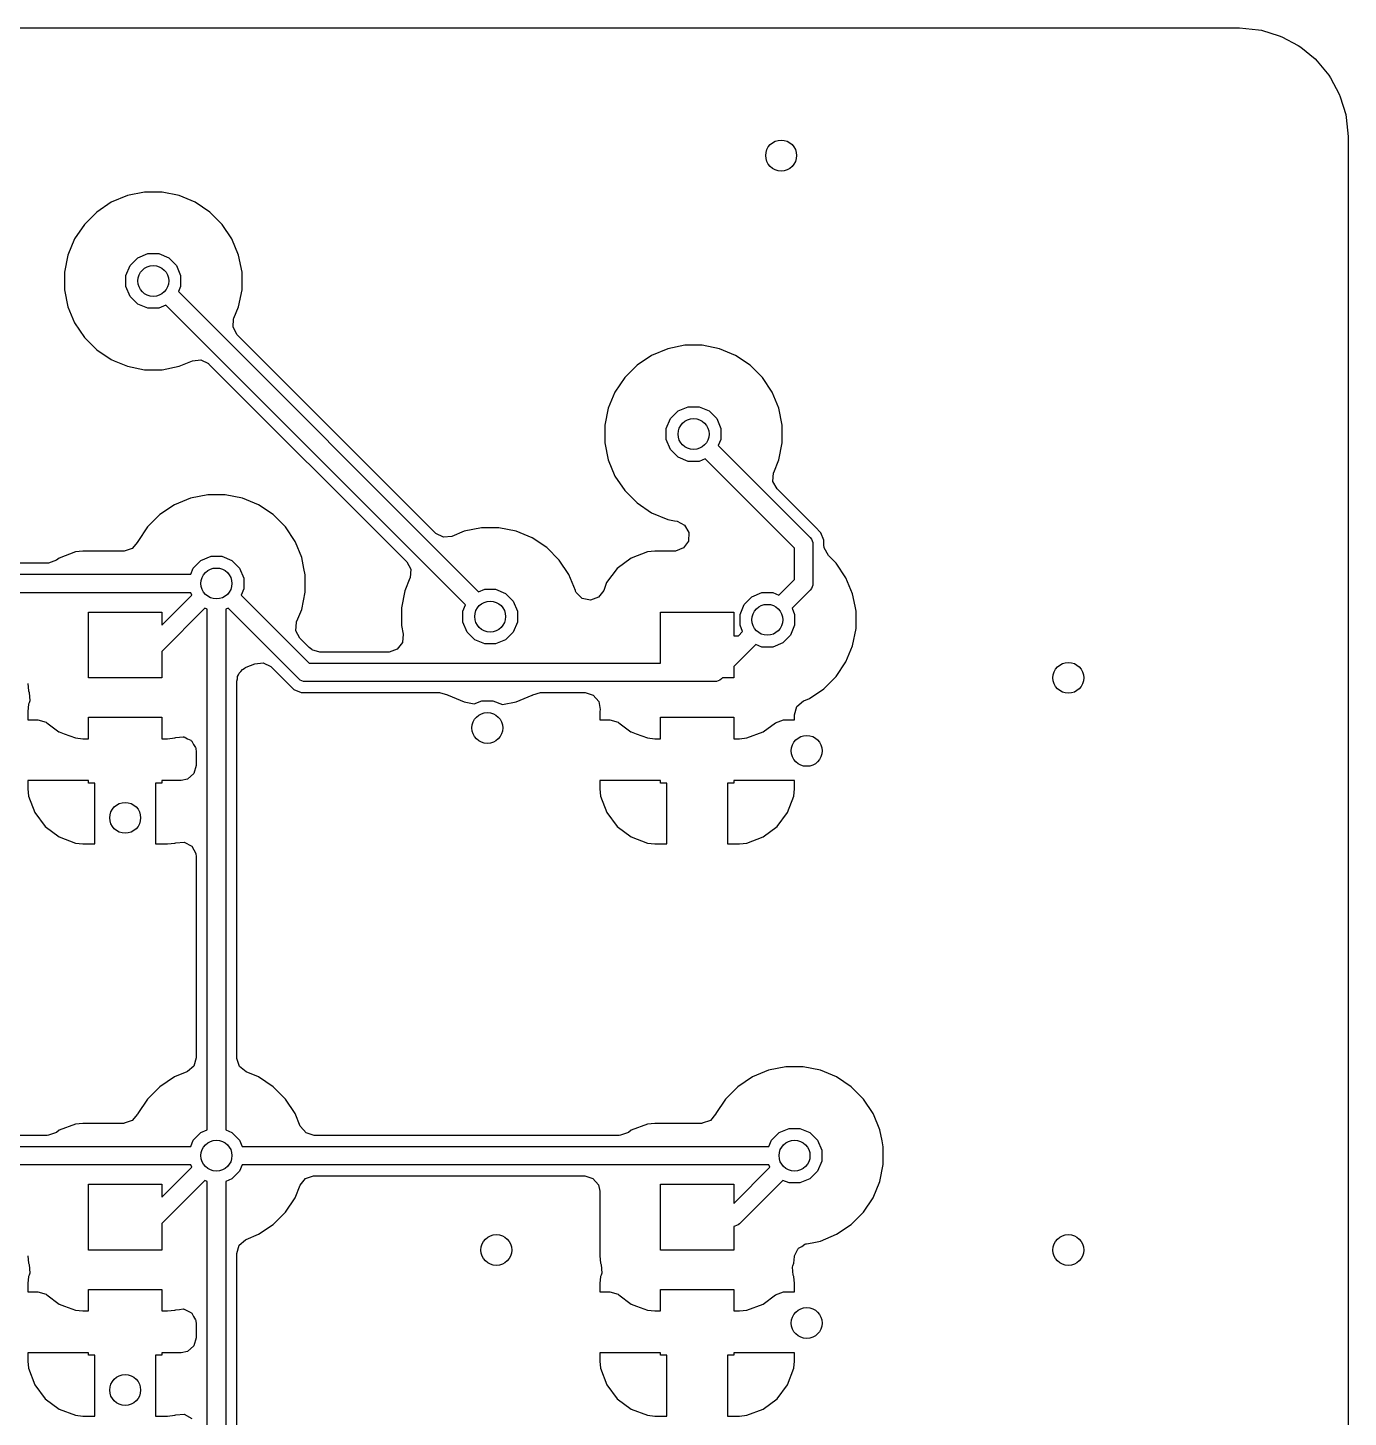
# Model space of a CAD drawing. Header units: inches. Extents: x 4.885 to 5.705, y -4.488 to -3.591.
# Drawn here: x 5.2775 to 5.7047, y -4.0403 to -3.591 of the extents above; entities that cross this region are included whole.
import ezdxf

# ---------------------------------------------------------------- set-up
doc = ezdxf.new("R2010")
doc.units = ezdxf.units.IN
doc.header["$MEASUREMENT"] = 0
doc.layers.add('BLACK', color=250, linetype='CONTINUOUS')

msp = doc.modelspace()

# ---------------------------------------------------------------- linework, layer by layer
at = {"layer": 'BLACK', "linetype": 'CONTINUOUS'}
for p, q in [((4.92008, -3.59096), (5.66823, -3.59096)), ((5.66823, -3.59096), (5.66905, -3.59096)), ((5.66905, -3.59096), (5.66953, -3.59099)), ((5.66953, -3.59099), (5.67572, -3.5916)), ((5.67572, -3.5916), (5.67666, -3.59178)), ((5.67666, -3.59178), (5.68238, -3.59352)), ((5.68238, -3.59352), (5.68327, -3.59389)), ((5.68327, -3.59389), (5.68854, -3.59671)), ((5.68854, -3.59671), (5.68934, -3.59724)), ((5.68934, -3.59724), (5.69396, -3.60103)), ((5.69396, -3.60103), (5.69464, -3.60171)), ((5.69464, -3.60171), (5.69843, -3.60633)), ((5.69843, -3.60633), (5.69896, -3.60713)), ((5.69896, -3.60713), (5.70178, -3.6124)), ((5.70178, -3.6124), (5.70215, -3.61329)), ((5.70215, -3.61329), (5.70388, -3.61901)), ((5.70388, -3.61901), (5.70407, -3.61995)), ((5.70407, -3.61995), (5.70468, -3.62614)), ((5.70468, -3.62614), (5.7047, -3.62662)), ((5.7047, -3.62662), (5.7047, -4.45252)), ((5.30455, -3.6474), (5.29985, -3.65054)), ((5.30978, -3.64523), (5.30455, -3.6474)), ((5.30455, -3.6474), (5.30455, -3.6474)), ((5.31532, -3.64413), (5.30978, -3.64523)), ((5.30978, -3.64523), (5.30978, -3.64523)), ((5.32098, -3.64413), (5.31532, -3.64413)), ((5.31532, -3.64413), (5.31532, -3.64413)), ((5.32652, -3.64523), (5.32098, -3.64413)), ((5.32098, -3.64413), (5.32098, -3.64413)), ((5.33175, -3.6474), (5.32652, -3.64523)), ((5.32652, -3.64523), (5.32652, -3.64523)), ((5.33645, -3.65054), (5.33175, -3.6474)), ((5.33175, -3.6474), (5.33175, -3.6474)), ((5.29985, -3.65054), (5.29585, -3.65454)), ((5.29985, -3.65054), (5.29985, -3.65054)), ((5.34045, -3.65454), (5.33645, -3.65054)), ((5.33645, -3.65054), (5.33645, -3.65054)), ((5.29585, -3.65454), (5.29271, -3.65924)), ((5.29585, -3.65454), (5.29585, -3.65454)), ((5.34359, -3.65924), (5.34045, -3.65454)), ((5.34045, -3.65454), (5.34045, -3.65454)), ((5.29271, -3.65924), (5.29055, -3.66446)), ((5.29271, -3.65924), (5.29271, -3.65924)), ((5.34575, -3.66446), (5.34359, -3.65924)), ((5.34359, -3.65924), (5.34359, -3.65924)), ((5.34359, -3.65924), (5.34359, -3.65924)), ((5.29055, -3.66446), (5.28944, -3.67001)), ((5.29055, -3.66446), (5.29055, -3.66446)), ((5.31067, -3.66783), (5.31315, -3.66535)), ((5.31315, -3.66535), (5.31639, -3.66401)), ((5.31639, -3.66401), (5.31991, -3.66401)), ((5.31991, -3.66401), (5.32315, -3.66535)), ((5.32315, -3.66535), (5.32563, -3.66783)), ((5.34685, -3.67001), (5.34575, -3.66446)), ((5.34575, -3.66446), (5.34575, -3.66446)), ((5.28944, -3.67001), (5.28944, -3.67566)), ((5.30932, -3.67108), (5.31067, -3.66783)), ((5.32563, -3.66783), (5.32698, -3.67108)), ((5.34685, -3.67566), (5.34685, -3.67001)), ((5.34685, -3.67001), (5.34685, -3.67001)), ((5.34685, -3.67001), (5.34685, -3.67001)), ((5.30932, -3.67459), (5.30932, -3.67108)), ((5.31067, -3.67783), (5.30932, -3.67459)), ((5.32698, -3.67459), (5.32628, -3.67628)), ((5.32698, -3.67108), (5.32698, -3.67459)), ((5.28944, -3.67566), (5.29055, -3.68121)), ((5.31315, -3.68032), (5.31067, -3.67783)), ((5.32628, -3.67628), (5.42337, -3.77338)), ((5.34575, -3.68121), (5.34685, -3.67566)), ((5.29055, -3.68121), (5.29055, -3.68121)), ((5.29055, -3.68121), (5.29271, -3.68643)), ((5.31639, -3.68166), (5.31315, -3.68032)), ((5.31991, -3.68166), (5.31639, -3.68166)), ((5.32221, -3.68071), (5.31991, -3.68166)), ((5.41913, -3.77762), (5.32221, -3.68071)), ((5.34421, -3.68492), (5.34575, -3.68121)), ((5.29271, -3.68643), (5.29271, -3.68643)), ((5.29271, -3.68643), (5.29585, -3.69113)), ((5.34395, -3.68783), (5.34415, -3.68508)), ((5.34527, -3.69024), (5.34395, -3.68783)), ((5.34415, -3.68508), (5.34421, -3.68492)), ((5.29585, -3.69113), (5.29585, -3.69113)), ((5.29585, -3.69113), (5.29985, -3.69513)), ((5.40941, -3.75438), (5.34527, -3.69024)), ((5.29985, -3.69513), (5.29985, -3.69513)), ((5.29985, -3.69513), (5.30455, -3.69827)), ((5.47934, -3.6969), (5.47463, -3.70005)), ((5.48456, -3.69474), (5.47934, -3.6969)), ((5.47934, -3.6969), (5.47934, -3.6969)), ((5.49011, -3.69364), (5.48456, -3.69474)), ((5.48456, -3.69474), (5.48456, -3.69474)), ((5.49576, -3.69364), (5.49011, -3.69364)), ((5.49011, -3.69364), (5.49011, -3.69364)), ((5.50131, -3.69474), (5.49576, -3.69364)), ((5.49576, -3.69364), (5.49576, -3.69364)), ((5.50653, -3.6969), (5.50131, -3.69474)), ((5.50131, -3.69474), (5.50131, -3.69474)), ((5.51123, -3.70005), (5.50653, -3.6969)), ((5.50653, -3.6969), (5.50653, -3.6969)), ((5.30455, -3.69827), (5.30455, -3.69827)), ((5.30455, -3.69827), (5.30545, -3.69864)), ((5.30545, -3.69864), (5.30978, -3.70044)), ((5.30978, -3.70044), (5.31532, -3.70154)), ((5.31532, -3.70154), (5.31532, -3.70154)), ((5.31532, -3.70154), (5.31532, -3.70154)), ((5.31532, -3.70154), (5.32098, -3.70154)), ((5.32098, -3.70154), (5.32652, -3.70044)), ((5.32098, -3.70154), (5.32098, -3.70154)), ((5.32652, -3.70044), (5.33085, -3.69864)), ((5.33085, -3.69864), (5.33358, -3.69835)), ((5.33358, -3.69835), (5.33604, -3.69958)), ((5.33604, -3.69958), (5.33617, -3.6997)), ((5.33617, -3.6997), (5.40013, -3.76366)), ((5.47463, -3.70005), (5.47064, -3.70404)), ((5.47463, -3.70005), (5.47463, -3.70005)), ((5.51523, -3.70404), (5.51123, -3.70005)), ((5.51123, -3.70005), (5.51123, -3.70005)), ((5.47064, -3.70404), (5.4675, -3.70875)), ((5.47064, -3.70404), (5.47064, -3.70404)), ((5.51837, -3.70875), (5.51523, -3.70404)), ((5.51523, -3.70404), (5.51523, -3.70404)), ((5.4675, -3.70875), (5.46533, -3.71397)), ((5.4675, -3.70875), (5.4675, -3.70875)), ((5.52053, -3.71397), (5.51837, -3.70875)), ((5.51837, -3.70875), (5.51837, -3.70875)), ((5.51837, -3.70875), (5.51837, -3.70875)), ((5.46533, -3.71397), (5.46423, -3.71952)), ((5.46533, -3.71397), (5.46533, -3.71397)), ((5.48545, -3.71734), (5.48793, -3.71486)), ((5.48793, -3.71486), (5.49118, -3.71352)), ((5.49118, -3.71352), (5.49469, -3.71352)), ((5.49469, -3.71352), (5.49793, -3.71486)), ((5.49793, -3.71486), (5.50042, -3.71734)), ((5.52164, -3.71952), (5.52053, -3.71397)), ((5.52053, -3.71397), (5.52053, -3.71397)), ((5.46423, -3.71952), (5.46423, -3.72517)), ((5.48411, -3.72059), (5.48545, -3.71734)), ((5.50042, -3.71734), (5.50176, -3.72059)), ((5.52164, -3.72517), (5.52164, -3.71952)), ((5.52164, -3.71952), (5.52164, -3.71952)), ((5.52164, -3.71952), (5.52164, -3.71952)), ((5.48411, -3.7241), (5.48411, -3.72059)), ((5.48545, -3.72734), (5.48411, -3.7241)), ((5.50176, -3.7241), (5.50093, -3.7261)), ((5.50176, -3.72059), (5.50176, -3.7241)), ((5.46423, -3.72517), (5.46533, -3.73072)), ((5.48793, -3.72983), (5.48545, -3.72734)), ((5.50093, -3.7261), (5.53066, -3.75583)), ((5.52053, -3.73072), (5.52164, -3.72517)), ((5.46533, -3.73072), (5.46533, -3.73072)), ((5.46533, -3.73072), (5.4675, -3.73594)), ((5.49118, -3.73117), (5.48793, -3.72983)), ((5.49469, -3.73117), (5.49118, -3.73117)), ((5.49669, -3.73034), (5.49469, -3.73117)), ((5.52554, -3.7592), (5.49669, -3.73034)), ((5.51887, -3.73474), (5.52053, -3.73072)), ((5.4675, -3.73594), (5.4675, -3.73594)), ((5.4675, -3.73594), (5.47064, -3.74064)), ((5.51861, -3.73764), (5.51881, -3.7349)), ((5.51993, -3.74006), (5.51861, -3.73764)), ((5.51881, -3.7349), (5.51887, -3.73474)), ((5.33576, -3.74196), (5.33021, -3.74307)), ((5.34141, -3.74196), (5.33576, -3.74196)), ((5.33576, -3.74196), (5.33576, -3.74196)), ((5.34696, -3.74307), (5.34141, -3.74196)), ((5.34141, -3.74196), (5.34141, -3.74196)), ((5.47064, -3.74064), (5.47064, -3.74064)), ((5.47064, -3.74064), (5.47463, -3.74464)), ((5.53226, -3.75239), (5.51993, -3.74006)), ((5.32499, -3.74523), (5.32028, -3.74837)), ((5.33021, -3.74307), (5.32499, -3.74523)), ((5.32499, -3.74523), (5.32499, -3.74523)), ((5.33021, -3.74307), (5.33021, -3.74307)), ((5.35218, -3.74523), (5.34696, -3.74307)), ((5.34696, -3.74307), (5.34696, -3.74307)), ((5.35688, -3.74837), (5.35218, -3.74523)), ((5.35218, -3.74523), (5.35218, -3.74523)), ((5.47463, -3.74464), (5.47463, -3.74464)), ((5.47463, -3.74464), (5.47934, -3.74778)), ((5.32028, -3.74837), (5.31629, -3.75237)), ((5.32028, -3.74837), (5.32028, -3.74837)), ((5.36088, -3.75237), (5.35688, -3.74837)), ((5.35688, -3.74837), (5.35688, -3.74837)), ((5.47934, -3.74778), (5.47934, -3.74778)), ((5.47934, -3.74778), (5.47934, -3.74778)), ((5.47934, -3.74778), (5.48456, -3.74994)), ((5.48456, -3.74994), (5.48681, -3.75039)), ((5.48681, -3.75039), (5.48759, -3.75055)), ((5.48759, -3.75055), (5.49003, -3.75182)), ((5.49003, -3.75182), (5.49139, -3.75421)), ((5.31629, -3.75237), (5.31314, -3.75707)), ((5.31629, -3.75237), (5.31629, -3.75237)), ((5.36402, -3.75707), (5.36088, -3.75237)), ((5.36088, -3.75237), (5.36088, -3.75237)), ((5.40954, -3.7545), (5.40941, -3.75438)), ((5.412, -3.75574), (5.40954, -3.7545)), ((5.41473, -3.75544), (5.412, -3.75574)), ((5.41875, -3.75378), (5.41473, -3.75544)), ((5.4243, -3.75267), (5.41875, -3.75378)), ((5.41875, -3.75378), (5.41875, -3.75378)), ((5.42995, -3.75267), (5.4243, -3.75267)), ((5.4243, -3.75267), (5.4243, -3.75267)), ((5.4355, -3.75378), (5.42995, -3.75267)), ((5.42995, -3.75267), (5.42995, -3.75267)), ((5.44072, -3.75594), (5.4355, -3.75378)), ((5.4355, -3.75378), (5.4355, -3.75378)), ((5.44542, -3.75908), (5.44072, -3.75594)), ((5.44072, -3.75594), (5.44072, -3.75594)), ((5.49139, -3.75421), (5.49124, -3.75696)), ((5.53066, -3.75583), (5.53104, -3.75629)), ((5.53104, -3.75629), (5.53104, -3.75629)), ((5.53104, -3.75629), (5.53149, -3.75737)), ((5.53411, -3.75424), (5.53226, -3.75239)), ((5.53511, -3.75665), (5.53411, -3.75424)), ((5.29301, -3.76047), (5.2877, -3.76245)), ((5.29536, -3.76022), (5.29301, -3.76047)), ((5.30858, -3.76022), (5.29536, -3.76022)), ((5.29536, -3.76022), (5.29536, -3.76022)), ((5.30875, -3.76021), (5.30858, -3.76022)), ((5.31136, -3.75934), (5.30875, -3.76021)), ((5.31303, -3.75728), (5.31136, -3.75934)), ((5.31304, -3.75726), (5.31303, -3.75728)), ((5.31303, -3.75728), (5.31303, -3.75728)), ((5.31309, -3.7572), (5.31304, -3.75726)), ((5.31314, -3.75707), (5.31309, -3.7572)), ((5.31314, -3.75707), (5.31314, -3.75707)), ((5.36411, -3.75728), (5.36402, -3.75707)), ((5.36402, -3.75707), (5.36402, -3.75707)), ((5.36618, -3.7623), (5.36411, -3.75728)), ((5.44942, -3.76308), (5.44542, -3.75908)), ((5.44542, -3.75908), (5.44542, -3.75908)), ((5.47805, -3.76047), (5.47274, -3.76245)), ((5.4804, -3.76022), (5.47805, -3.76047)), ((5.48664, -3.76022), (5.4804, -3.76022)), ((5.4804, -3.76022), (5.4804, -3.76022)), ((5.48707, -3.7602), (5.48664, -3.76022)), ((5.48963, -3.75919), (5.48707, -3.7602)), ((5.49124, -3.75696), (5.48963, -3.75919)), ((5.52554, -3.76943), (5.52554, -3.7592)), ((5.53149, -3.75737), (5.53154, -3.75795)), ((5.53154, -3.75795), (5.53154, -3.77067)), ((5.53511, -3.75812), (5.53511, -3.75665)), ((5.53511, -3.75665), (5.53511, -3.75665)), ((5.53522, -3.75916), (5.53511, -3.75812)), ((5.53654, -3.76157), (5.53522, -3.75916)), ((5.28386, -3.76411), (5.18713, -3.76411)), ((5.28421, -3.76409), (5.28386, -3.76411)), ((5.28679, -3.76313), (5.28421, -3.76409)), ((5.2877, -3.76245), (5.28679, -3.76313)), ((5.2877, -3.76245), (5.2877, -3.76245)), ((5.3311, -3.76567), (5.33358, -3.76319)), ((5.33358, -3.76319), (5.33683, -3.76184)), ((5.33683, -3.76184), (5.34034, -3.76184)), ((5.34034, -3.76184), (5.34358, -3.76319)), ((5.34358, -3.76319), (5.34607, -3.76567)), ((5.36689, -3.76584), (5.36618, -3.7623)), ((5.40013, -3.76366), (5.40145, -3.76608)), ((5.45256, -3.76778), (5.44942, -3.76308)), ((5.44942, -3.76308), (5.44942, -3.76308)), ((5.47274, -3.76245), (5.46821, -3.76584)), ((5.47274, -3.76245), (5.47274, -3.76245)), ((5.53909, -3.76412), (5.53654, -3.76157)), ((5.54223, -3.76882), (5.53909, -3.76412)), ((5.53909, -3.76412), (5.53909, -3.76412)), ((5.16382, -3.76767), (5.33027, -3.76767)), ((5.33027, -3.76767), (5.3311, -3.76567)), ((5.34607, -3.76567), (5.34741, -3.76891)), ((5.34741, -3.76891), (5.34741, -3.77243)), ((5.36729, -3.76784), (5.36689, -3.76584)), ((5.36729, -3.7735), (5.36729, -3.76784)), ((5.36729, -3.76784), (5.36729, -3.76784)), ((5.36729, -3.76784), (5.36729, -3.76784)), ((5.40119, -3.76898), (5.39952, -3.773)), ((5.40125, -3.76882), (5.40119, -3.76898)), ((5.40145, -3.76608), (5.40125, -3.76882)), ((5.45364, -3.77038), (5.45256, -3.76778)), ((5.45256, -3.76778), (5.45256, -3.76778)), ((5.46821, -3.76584), (5.46481, -3.77038)), ((5.46821, -3.76584), (5.46821, -3.76584)), ((5.52055, -3.77442), (5.52554, -3.76943)), ((5.54439, -3.77405), (5.54223, -3.76882)), ((5.54223, -3.76882), (5.54223, -3.76882)), ((5.54223, -3.76882), (5.54223, -3.76882)), ((5.33027, -3.77367), (5.16382, -3.77367)), ((5.33058, -3.77443), (5.33027, -3.77367)), ((5.34741, -3.77243), (5.34658, -3.77443)), ((5.36618, -3.77904), (5.36729, -3.7735)), ((5.39952, -3.77301), (5.39842, -3.77855)), ((5.39952, -3.773), (5.39952, -3.77301)), ((5.42337, -3.77338), (5.42537, -3.77255)), ((5.42537, -3.77255), (5.42888, -3.77255)), ((5.42888, -3.77255), (5.43213, -3.77389)), ((5.43213, -3.77389), (5.43461, -3.77638)), ((5.4547, -3.77295), (5.45364, -3.77038)), ((5.45477, -3.77311), (5.4547, -3.77295)), ((5.455, -3.77358), (5.45477, -3.77311)), ((5.45694, -3.77552), (5.455, -3.77358)), ((5.46385, -3.77295), (5.46221, -3.77515)), ((5.46481, -3.77038), (5.46385, -3.77295)), ((5.46481, -3.77038), (5.46481, -3.77038)), ((5.51179, -3.77494), (5.51504, -3.77359)), ((5.51504, -3.77359), (5.51855, -3.77359)), ((5.51855, -3.77359), (5.52055, -3.77442)), ((5.53066, -3.77279), (5.52479, -3.77867)), ((5.53104, -3.77234), (5.53066, -3.77279)), ((5.53149, -3.77125), (5.53104, -3.77234)), ((5.53154, -3.77067), (5.53149, -3.77125)), ((5.54518, -3.77801), (5.54439, -3.77405)), ((5.32087, -3.78414), (5.33058, -3.77443)), ((5.33483, -3.77867), (5.32087, -3.79263)), ((5.33558, -3.77898), (5.33483, -3.77867)), ((5.34234, -3.77867), (5.34158, -3.77898)), ((5.3652, -3.80153), (5.34234, -3.77867)), ((5.34658, -3.77443), (5.36857, -3.79641)), ((5.39842, -3.77855), (5.39842, -3.77855)), ((5.39842, -3.77855), (5.39842, -3.78421)), ((5.4183, -3.77962), (5.41913, -3.77762)), ((5.43461, -3.77638), (5.43595, -3.77962)), ((5.45963, -3.77611), (5.45694, -3.77552)), ((5.46221, -3.77515), (5.45963, -3.77611)), ((5.50796, -3.78067), (5.50931, -3.77742)), ((5.50931, -3.77742), (5.51179, -3.77494)), ((5.52479, -3.77867), (5.52562, -3.78067)), ((5.5455, -3.77959), (5.54518, -3.77801)), ((5.29724, -3.80118), (5.29724, -3.77992)), ((5.29724, -3.77992), (5.32087, -3.77992)), ((5.32087, -3.77992), (5.32087, -3.78414)), ((5.33558, -3.9474), (5.33558, -3.77898)), ((5.34158, -3.77898), (5.34158, -3.9474)), ((5.36426, -3.78597), (5.36446, -3.78322)), ((5.36446, -3.78322), (5.36452, -3.78306)), ((5.36452, -3.78306), (5.36491, -3.78211)), ((5.36491, -3.78211), (5.36618, -3.77904)), ((5.4183, -3.78313), (5.4183, -3.77962)), ((5.41964, -3.78638), (5.4183, -3.78313)), ((5.43595, -3.78313), (5.43461, -3.78638)), ((5.43595, -3.77962), (5.43595, -3.78313)), ((5.48228, -3.79641), (5.48228, -3.77992)), ((5.48228, -3.77992), (5.50591, -3.77992)), ((5.50591, -3.77992), (5.50591, -3.78755)), ((5.50796, -3.78418), (5.50796, -3.78067)), ((5.52562, -3.78067), (5.52562, -3.78418)), ((5.5455, -3.78525), (5.5455, -3.77959)), ((5.5455, -3.77959), (5.5455, -3.77959)), ((5.5455, -3.77959), (5.5455, -3.77959)), ((5.36558, -3.78838), (5.36426, -3.78597)), ((5.39842, -3.78421), (5.39842, -3.78421)), ((5.39842, -3.78421), (5.39842, -3.78421)), ((5.39842, -3.78421), (5.39898, -3.78701)), ((5.39898, -3.78701), (5.39873, -3.78975)), ((5.42213, -3.78886), (5.41964, -3.78638)), ((5.43461, -3.78638), (5.43213, -3.78886)), ((5.50591, -3.78755), (5.50742, -3.78755)), ((5.50742, -3.78755), (5.50879, -3.78618)), ((5.50879, -3.78618), (5.50796, -3.78418)), ((5.52427, -3.78742), (5.52179, -3.7899)), ((5.52562, -3.78418), (5.52427, -3.78742)), ((5.54439, -3.79079), (5.5455, -3.78525)), ((5.36861, -3.79142), (5.36558, -3.78838)), ((5.36942, -3.79207), (5.36861, -3.79142)), ((5.36953, -3.7921), (5.36942, -3.79207)), ((5.36972, -3.79225), (5.36953, -3.7921)), ((5.3709, -3.79251), (5.36972, -3.79225)), ((5.39705, -3.79192), (5.39445, -3.79284)), ((5.39873, -3.78975), (5.39705, -3.79192)), ((5.42537, -3.79021), (5.42213, -3.78886)), ((5.42888, -3.79021), (5.42537, -3.79021)), ((5.43213, -3.78886), (5.42888, -3.79021)), ((5.51304, -3.79042), (5.51078, -3.79267)), ((5.51504, -3.79125), (5.51304, -3.79042)), ((5.51855, -3.79125), (5.51504, -3.79125)), ((5.52179, -3.7899), (5.51855, -3.79125)), ((5.54223, -3.79602), (5.54439, -3.79079)), ((5.32087, -3.79263), (5.32087, -3.80118)), ((5.34816, -3.79777), (5.35098, -3.79661)), ((5.35098, -3.79661), (5.35371, -3.79631)), ((5.35371, -3.79631), (5.35617, -3.79754)), ((5.36857, -3.79641), (5.48228, -3.79641)), ((5.37206, -3.79285), (5.3709, -3.79251)), ((5.39419, -3.79285), (5.37206, -3.79285)), ((5.39445, -3.79284), (5.39419, -3.79285)), ((5.51078, -3.79267), (5.50591, -3.79755)), ((5.51078, -3.79267), (5.51078, -3.79267)), ((5.53909, -3.80072), (5.54223, -3.79602)), ((5.32087, -3.80118), (5.29724, -3.80118)), ((5.34537, -3.80153), (5.3454, -3.80074)), ((5.3454, -3.80074), (5.34575, -3.80023)), ((5.34575, -3.80023), (5.34592, -3.79964)), ((5.34592, -3.79964), (5.34652, -3.79913)), ((5.34652, -3.79913), (5.34696, -3.79848)), ((5.34696, -3.79848), (5.34791, -3.79792)), ((5.34791, -3.79792), (5.348, -3.79784)), ((5.348, -3.79784), (5.34816, -3.79777)), ((5.35617, -3.79754), (5.3563, -3.79766)), ((5.3563, -3.79766), (5.36176, -3.80313)), ((5.50227, -3.80118), (5.50192, -3.80153)), ((5.50591, -3.80118), (5.50227, -3.80118)), ((5.50591, -3.79755), (5.50591, -3.80118)), ((5.53509, -3.80472), (5.53909, -3.80072)), ((5.27754, -3.80307), (5.27779, -3.80541)), ((5.27779, -3.80541), (5.27797, -3.80588)), ((5.34515, -3.80228), (5.34537, -3.80153)), ((5.34515, -3.83708), (5.34515, -3.80228)), ((5.36176, -3.80313), (5.36361, -3.80497)), ((5.36361, -3.80497), (5.36602, -3.80597)), ((5.36566, -3.8019), (5.3652, -3.80153)), ((5.36674, -3.80235), (5.36566, -3.8019)), ((5.36732, -3.80241), (5.36674, -3.80235)), ((5.4998, -3.80241), (5.36732, -3.80241)), ((5.50039, -3.80235), (5.4998, -3.80241)), ((5.50147, -3.8019), (5.50039, -3.80235)), ((5.50192, -3.80153), (5.50147, -3.8019)), ((5.53039, -3.80786), (5.53509, -3.80472)), ((5.27781, -3.80971), (5.27756, -3.81205)), ((5.27797, -3.80929), (5.27781, -3.80971)), ((5.27781, -3.80971), (5.27781, -3.80971)), ((5.27797, -3.80588), (5.27816, -3.80862)), ((5.27816, -3.80862), (5.27797, -3.80929)), ((5.36602, -3.80597), (5.41079, -3.80597)), ((5.41079, -3.80597), (5.41331, -3.80671)), ((5.41331, -3.80671), (5.41332, -3.8067)), ((5.41332, -3.8067), (5.41337, -3.80673)), ((5.41337, -3.80673), (5.41343, -3.80675)), ((5.41343, -3.80675), (5.4135, -3.80679)), ((5.4135, -3.80679), (5.41353, -3.80682)), ((5.41353, -3.80682), (5.41875, -3.80898)), ((5.41875, -3.80898), (5.42195, -3.80962)), ((5.42195, -3.80962), (5.42446, -3.80857)), ((5.42446, -3.80857), (5.42798, -3.80857)), ((5.42798, -3.80857), (5.43108, -3.80986)), ((5.43108, -3.80986), (5.4355, -3.80898)), ((5.4355, -3.80898), (5.44072, -3.80682)), ((5.44072, -3.80682), (5.44075, -3.8068)), ((5.44075, -3.8068), (5.44077, -3.80679)), ((5.44077, -3.80679), (5.44093, -3.8067)), ((5.44093, -3.8067), (5.44095, -3.80673)), ((5.44095, -3.80673), (5.44338, -3.80597)), ((5.44338, -3.80597), (5.44347, -3.80597)), ((5.44347, -3.80597), (5.45782, -3.80597)), ((5.45782, -3.80597), (5.46046, -3.80675)), ((5.46046, -3.80675), (5.46226, -3.80883)), ((5.46226, -3.80883), (5.46267, -3.81138)), ((5.52637, -3.81047), (5.52844, -3.80867)), ((5.52844, -3.80867), (5.5286, -3.8086)), ((5.5286, -3.8086), (5.53039, -3.80786)), ((5.27756, -3.81205), (5.27756, -3.81472)), ((5.27756, -3.81472), (5.28083, -3.81472)), ((5.28083, -3.81472), (5.28347, -3.8155)), ((5.29724, -3.82089), (5.29724, -3.81394)), ((5.29724, -3.81394), (5.32087, -3.81394)), ((5.32087, -3.81394), (5.32087, -3.82089)), ((5.46267, -3.81138), (5.4626, -3.81205)), ((5.4626, -3.81205), (5.4626, -3.81472)), ((5.4626, -3.81472), (5.46587, -3.81472)), ((5.46587, -3.81472), (5.46851, -3.8155)), ((5.48228, -3.82089), (5.48228, -3.81394)), ((5.48228, -3.81394), (5.50591, -3.81394)), ((5.50591, -3.81394), (5.50591, -3.82089)), ((5.51939, -3.8157), (5.52197, -3.81474)), ((5.52197, -3.81474), (5.52232, -3.81472)), ((5.52232, -3.81472), (5.52559, -3.81472)), ((5.52559, -3.81311), (5.52637, -3.81047)), ((5.52559, -3.81472), (5.52559, -3.81311)), ((5.28347, -3.8155), (5.28376, -3.8157)), ((5.28376, -3.8157), (5.28763, -3.8186)), ((5.28763, -3.8186), (5.2877, -3.81865)), ((5.2877, -3.81865), (5.2877, -3.81865)), ((5.2877, -3.81865), (5.28932, -3.81926)), ((5.28932, -3.81926), (5.29301, -3.82063)), ((5.46851, -3.8155), (5.46879, -3.8157)), ((5.46879, -3.8157), (5.47267, -3.8186)), ((5.47267, -3.8186), (5.47274, -3.81865)), ((5.47274, -3.81865), (5.47274, -3.81865)), ((5.47274, -3.81865), (5.47436, -3.81926)), ((5.47436, -3.81926), (5.47805, -3.82063)), ((5.51014, -3.82063), (5.51545, -3.81865)), ((5.51545, -3.81865), (5.51939, -3.8157)), ((5.29301, -3.82063), (5.29536, -3.82089)), ((5.29536, -3.82089), (5.29724, -3.82089)), ((5.32087, -3.82089), (5.32275, -3.82089)), ((5.32275, -3.82089), (5.3251, -3.82063)), ((5.3251, -3.82063), (5.32543, -3.82051)), ((5.32543, -3.82051), (5.32664, -3.82042)), ((5.32664, -3.82042), (5.32783, -3.82025)), ((5.32783, -3.82025), (5.328, -3.82033)), ((5.328, -3.82033), (5.32818, -3.82031)), ((5.32818, -3.82031), (5.32924, -3.82089)), ((5.32924, -3.82089), (5.33033, -3.82139)), ((5.33033, -3.82139), (5.33043, -3.82154)), ((5.33043, -3.82154), (5.33059, -3.82163)), ((5.33059, -3.82163), (5.33117, -3.82269)), ((5.33117, -3.82269), (5.33182, -3.82371)), ((5.33182, -3.82371), (5.33186, -3.82395)), ((5.47805, -3.82063), (5.4804, -3.82089)), ((5.4804, -3.82089), (5.48228, -3.82089)), ((5.50591, -3.82089), (5.50779, -3.82089)), ((5.50779, -3.82089), (5.51014, -3.82063)), ((5.33186, -3.82395), (5.33191, -3.82405)), ((5.33191, -3.82405), (5.33202, -3.82508)), ((5.33202, -3.82508), (5.33202, -3.82953)), ((5.33124, -3.83217), (5.32917, -3.83397)), ((5.33202, -3.82953), (5.33124, -3.83217)), ((5.29724, -3.83441), (5.27756, -3.83441)), ((5.27756, -3.83441), (5.27756, -3.83708)), ((5.27756, -3.83708), (5.27781, -3.83942)), ((5.29724, -3.8352), (5.29724, -3.83441)), ((5.29921, -3.8352), (5.29724, -3.8352)), ((5.29921, -3.85488), (5.29921, -3.8352)), ((5.32087, -3.8352), (5.3189, -3.8352)), ((5.3189, -3.8352), (5.3189, -3.85488)), ((5.32714, -3.83441), (5.32087, -3.83441)), ((5.32087, -3.83441), (5.32087, -3.8352)), ((5.32917, -3.83397), (5.32714, -3.83441)), ((5.34515, -3.9241), (5.34515, -3.83708)), ((5.48228, -3.83441), (5.4626, -3.83441)), ((5.4626, -3.83441), (5.4626, -3.83708)), ((5.4626, -3.83708), (5.46285, -3.83942)), ((5.48228, -3.8352), (5.48228, -3.83441)), ((5.48425, -3.8352), (5.48228, -3.8352)), ((5.48425, -3.85488), (5.48425, -3.8352)), ((5.50591, -3.8352), (5.50394, -3.8352)), ((5.50394, -3.8352), (5.50394, -3.85488)), ((5.52559, -3.83441), (5.50591, -3.83441)), ((5.50591, -3.83441), (5.50591, -3.8352)), ((5.52534, -3.83942), (5.52559, -3.83708)), ((5.52559, -3.83708), (5.52559, -3.83441)), ((5.52559, -3.83708), (5.52559, -3.83708)), ((5.27781, -3.83942), (5.27781, -3.83942)), ((5.27781, -3.83942), (5.27979, -3.84473)), ((5.46285, -3.83942), (5.46285, -3.83942)), ((5.46285, -3.83942), (5.46483, -3.84473)), ((5.52336, -3.84473), (5.52534, -3.83942)), ((5.52534, -3.83942), (5.52534, -3.83942)), ((5.27979, -3.84473), (5.27979, -3.84473)), ((5.27979, -3.84473), (5.28318, -3.84926)), ((5.46483, -3.84473), (5.46483, -3.84473)), ((5.46483, -3.84473), (5.46822, -3.84926)), ((5.51997, -3.84926), (5.52336, -3.84473)), ((5.52336, -3.84473), (5.52336, -3.84473)), ((5.28318, -3.84926), (5.28318, -3.84926)), ((5.28318, -3.84926), (5.28771, -3.85265)), ((5.46822, -3.84926), (5.46822, -3.84926)), ((5.46822, -3.84926), (5.47275, -3.85265)), ((5.51544, -3.85265), (5.51997, -3.84926)), ((5.51997, -3.84926), (5.51997, -3.84926)), ((5.28771, -3.85265), (5.28771, -3.85265)), ((5.28771, -3.85265), (5.29302, -3.85463)), ((5.29302, -3.85463), (5.29302, -3.85463)), ((5.29302, -3.85463), (5.29536, -3.85488)), ((5.29536, -3.85488), (5.29536, -3.85488)), ((5.29536, -3.85488), (5.29921, -3.85488)), ((5.3189, -3.85488), (5.32275, -3.85488)), ((5.32275, -3.85488), (5.32509, -3.85463)), ((5.32275, -3.85488), (5.32275, -3.85488)), ((5.32509, -3.85463), (5.32543, -3.8545)), ((5.32509, -3.85463), (5.32509, -3.85463)), ((5.32543, -3.8545), (5.32818, -3.85431)), ((5.32818, -3.85431), (5.33059, -3.85563)), ((5.47275, -3.85265), (5.47275, -3.85265)), ((5.47275, -3.85265), (5.47806, -3.85463)), ((5.47806, -3.85463), (5.47806, -3.85463)), ((5.47806, -3.85463), (5.4804, -3.85488)), ((5.4804, -3.85488), (5.4804, -3.85488)), ((5.4804, -3.85488), (5.48425, -3.85488)), ((5.50394, -3.85488), (5.50779, -3.85488)), ((5.50779, -3.85488), (5.51013, -3.85463)), ((5.50779, -3.85488), (5.50779, -3.85488)), ((5.51013, -3.85463), (5.51544, -3.85265)), ((5.51013, -3.85463), (5.51013, -3.85463)), ((5.51544, -3.85265), (5.51544, -3.85265)), ((5.33059, -3.85563), (5.33191, -3.85804)), ((5.33191, -3.85804), (5.33202, -3.85908)), ((5.33202, -3.85908), (5.33202, -3.9241)), ((5.33124, -3.92673), (5.32917, -3.92854)), ((5.33202, -3.9241), (5.33124, -3.92673)), ((5.34515, -3.92427), (5.34515, -3.9241)), ((5.34602, -3.92688), (5.34515, -3.92427)), ((5.34816, -3.92861), (5.34602, -3.92688)), ((5.52276, -3.927), (5.51722, -3.92811)), ((5.52842, -3.927), (5.52276, -3.927)), ((5.52276, -3.927), (5.52276, -3.927)), ((5.53396, -3.92811), (5.52842, -3.927)), ((5.52842, -3.927), (5.52842, -3.927)), ((5.32499, -3.93027), (5.32028, -3.93341)), ((5.32901, -3.92861), (5.32499, -3.93027)), ((5.32499, -3.93027), (5.32499, -3.93027)), ((5.32917, -3.92854), (5.32901, -3.92861)), ((5.35218, -3.93027), (5.34816, -3.92861)), ((5.35688, -3.93341), (5.35218, -3.93027)), ((5.35218, -3.93027), (5.35218, -3.93027)), ((5.51199, -3.93027), (5.50729, -3.93341)), ((5.51722, -3.92811), (5.51199, -3.93027)), ((5.51199, -3.93027), (5.51199, -3.93027)), ((5.51722, -3.92811), (5.51722, -3.92811)), ((5.53919, -3.93027), (5.53396, -3.92811)), ((5.53396, -3.92811), (5.53396, -3.92811)), ((5.54389, -3.93341), (5.53919, -3.93027)), ((5.53919, -3.93027), (5.53919, -3.93027)), ((5.32028, -3.93341), (5.31629, -3.93741)), ((5.32028, -3.93341), (5.32028, -3.93341)), ((5.36088, -3.93741), (5.35688, -3.93341)), ((5.35688, -3.93341), (5.35688, -3.93341)), ((5.50729, -3.93341), (5.50329, -3.93741)), ((5.50729, -3.93341), (5.50729, -3.93341)), ((5.54789, -3.93741), (5.54389, -3.93341)), ((5.54389, -3.93341), (5.54389, -3.93341)), ((5.31629, -3.93741), (5.31314, -3.94211)), ((5.31629, -3.93741), (5.31629, -3.93741)), ((5.36402, -3.94211), (5.36088, -3.93741)), ((5.36088, -3.93741), (5.36088, -3.93741)), ((5.50329, -3.93741), (5.50015, -3.94211)), ((5.50329, -3.93741), (5.50329, -3.93741)), ((5.55103, -3.94211), (5.54789, -3.93741)), ((5.54789, -3.93741), (5.54789, -3.93741)), ((5.31136, -3.94438), (5.30875, -3.94525)), ((5.31303, -3.94232), (5.31136, -3.94438)), ((5.31304, -3.9423), (5.31303, -3.94232)), ((5.31303, -3.94232), (5.31303, -3.94232)), ((5.31309, -3.94224), (5.31304, -3.9423)), ((5.31314, -3.94211), (5.31309, -3.94224)), ((5.31314, -3.94211), (5.31314, -3.94211)), ((5.36569, -3.94613), (5.36402, -3.94211)), ((5.36402, -3.94211), (5.36402, -3.94211)), ((5.49837, -3.94438), (5.49576, -3.94525)), ((5.50004, -3.94232), (5.49837, -3.94438)), ((5.50005, -3.9423), (5.50004, -3.94232)), ((5.50004, -3.94232), (5.50004, -3.94232)), ((5.5001, -3.94224), (5.50005, -3.9423)), ((5.50015, -3.94211), (5.5001, -3.94224)), ((5.50015, -3.94211), (5.50015, -3.94211)), ((5.55112, -3.94232), (5.55103, -3.94211)), ((5.55103, -3.94211), (5.55103, -3.94211)), ((5.55319, -3.94734), (5.55112, -3.94232)), ((5.28386, -3.94915), (5.18417, -3.94915)), ((5.28421, -3.94913), (5.28386, -3.94915)), ((5.28679, -3.94817), (5.28421, -3.94913)), ((5.2877, -3.94749), (5.28679, -3.94817)), ((5.29301, -3.94551), (5.2877, -3.94749)), ((5.2877, -3.94749), (5.2877, -3.94749)), ((5.29536, -3.94526), (5.29301, -3.94551)), ((5.30858, -3.94526), (5.29536, -3.94526)), ((5.29536, -3.94526), (5.29536, -3.94526)), ((5.30875, -3.94525), (5.30858, -3.94526)), ((5.3311, -3.95071), (5.33358, -3.94823)), ((5.33358, -3.94823), (5.33558, -3.9474)), ((5.34158, -3.9474), (5.34358, -3.94823)), ((5.34358, -3.94823), (5.34607, -3.95071)), ((5.36576, -3.94629), (5.36569, -3.94613)), ((5.36756, -3.94837), (5.36576, -3.94629)), ((5.3702, -3.94915), (5.36756, -3.94837)), ((5.4689, -3.94915), (5.3702, -3.94915)), ((5.46925, -3.94913), (5.4689, -3.94915)), ((5.47183, -3.94817), (5.46925, -3.94913)), ((5.47274, -3.94749), (5.47183, -3.94817)), ((5.47805, -3.94551), (5.47274, -3.94749)), ((5.47274, -3.94749), (5.47274, -3.94749)), ((5.4804, -3.94526), (5.47805, -3.94551)), ((5.49559, -3.94526), (5.4804, -3.94526)), ((5.4804, -3.94526), (5.4804, -3.94526)), ((5.49576, -3.94525), (5.49559, -3.94526)), ((5.51811, -3.95071), (5.52059, -3.94823)), ((5.52059, -3.94823), (5.52383, -3.94688)), ((5.52383, -3.94688), (5.52735, -3.94688)), ((5.52735, -3.94688), (5.53059, -3.94823)), ((5.53059, -3.94823), (5.53307, -3.95071)), ((5.5539, -3.95088), (5.55319, -3.94734)), ((5.16087, -3.95271), (5.33027, -3.95271)), ((5.33027, -3.95271), (5.3311, -3.95071)), ((5.34607, -3.95071), (5.34689, -3.95271)), ((5.34689, -3.95271), (5.51728, -3.95271)), ((5.51728, -3.95271), (5.51811, -3.95071)), ((5.53307, -3.95071), (5.53442, -3.95395)), ((5.53442, -3.95395), (5.53442, -3.95746)), ((5.5543, -3.95288), (5.5539, -3.95088)), ((5.5543, -3.95854), (5.5543, -3.95288)), ((5.5543, -3.95288), (5.5543, -3.95288)), ((5.5543, -3.95288), (5.5543, -3.95288)), ((5.53442, -3.95746), (5.53307, -3.96071)), ((5.55319, -3.96408), (5.5543, -3.95854)), ((5.33027, -3.95871), (5.16087, -3.95871)), ((5.32087, -3.96918), (5.33058, -3.95946)), ((5.33058, -3.95946), (5.33027, -3.95871)), ((5.34607, -3.96071), (5.34358, -3.96319)), ((5.34689, -3.95871), (5.34607, -3.96071)), ((5.51728, -3.95871), (5.34689, -3.95871)), ((5.36741, -3.96314), (5.37002, -3.96227)), ((5.37002, -3.96227), (5.3702, -3.96227)), ((5.3702, -3.96227), (5.4577, -3.96227)), ((5.4577, -3.96227), (5.46034, -3.96305)), ((5.46034, -3.96305), (5.46214, -3.96513)), ((5.50591, -3.97115), (5.51759, -3.95946)), ((5.51759, -3.95946), (5.51728, -3.95871)), ((5.53307, -3.96071), (5.53059, -3.96319)), ((5.29724, -3.98622), (5.29724, -3.96496)), ((5.29724, -3.96496), (5.32087, -3.96496)), ((5.33483, -3.96371), (5.32087, -3.97767)), ((5.32087, -3.96496), (5.32087, -3.96918)), ((5.33558, -3.96402), (5.33483, -3.96371)), ((5.33558, -4.13342), (5.33558, -3.96402)), ((5.34358, -3.96319), (5.34158, -3.96402)), ((5.34158, -3.96402), (5.34158, -4.13342)), ((5.36402, -3.96931), (5.36569, -3.96529)), ((5.36569, -3.96529), (5.36741, -3.96314)), ((5.46214, -3.96513), (5.46258, -3.96715)), ((5.46258, -3.96715), (5.46258, -3.98811)), ((5.48228, -3.98622), (5.48228, -3.96496)), ((5.48228, -3.96496), (5.50591, -3.96496)), ((5.50591, -3.96496), (5.50591, -3.97115)), ((5.52183, -3.96371), (5.50783, -3.97771)), ((5.52383, -3.96454), (5.52183, -3.96371)), ((5.52735, -3.96454), (5.52383, -3.96454)), ((5.53059, -3.96319), (5.52735, -3.96454)), ((5.55103, -3.96931), (5.55319, -3.96408)), ((5.36088, -3.97401), (5.36402, -3.96931)), ((5.54789, -3.97401), (5.55103, -3.96931)), ((5.35688, -3.97801), (5.36088, -3.97401)), ((5.54389, -3.97801), (5.54789, -3.97401)), ((5.32087, -3.97767), (5.32087, -3.98622)), ((5.35218, -3.98115), (5.35688, -3.97801)), ((5.50629, -3.97853), (5.50591, -3.97857)), ((5.50591, -3.97857), (5.50591, -3.98622)), ((5.50738, -3.97808), (5.50629, -3.97853)), ((5.50783, -3.97771), (5.50738, -3.97808)), ((5.53919, -3.98115), (5.54389, -3.97801)), ((5.34515, -3.98732), (5.34592, -3.98468)), ((5.34592, -3.98468), (5.348, -3.98288)), ((5.348, -3.98288), (5.34816, -3.98281)), ((5.34816, -3.98281), (5.35218, -3.98115)), ((5.52686, -3.98565), (5.5279, -3.98504)), ((5.5279, -3.98504), (5.52888, -3.98436)), ((5.52888, -3.98436), (5.5292, -3.98427)), ((5.5292, -3.98427), (5.52923, -3.98426)), ((5.52923, -3.98426), (5.52926, -3.98426)), ((5.52926, -3.98426), (5.52947, -3.9842)), ((5.52947, -3.9842), (5.53125, -3.98385)), ((5.53125, -3.98385), (5.53396, -3.98331)), ((5.53396, -3.98331), (5.53919, -3.98115)), ((5.27754, -3.98811), (5.27779, -3.99045)), ((5.32087, -3.98622), (5.29724, -3.98622)), ((5.34515, -4.02212), (5.34515, -3.98732)), ((5.46258, -3.98811), (5.46258, -3.98811)), ((5.46258, -3.98811), (5.46283, -3.99045)), ((5.50591, -3.98622), (5.48228, -3.98622)), ((5.52536, -3.99045), (5.52559, -3.98829)), ((5.52559, -3.98829), (5.52562, -3.98811)), ((5.52562, -3.98811), (5.52616, -3.98704)), ((5.52616, -3.98704), (5.52662, -3.98593)), ((5.52662, -3.98593), (5.52678, -3.98582)), ((5.52678, -3.98582), (5.52686, -3.98565)), ((5.27779, -3.99045), (5.27797, -3.99092)), ((5.27797, -3.99433), (5.27781, -3.99475)), ((5.27797, -3.99092), (5.27816, -3.99366)), ((5.27816, -3.99366), (5.27797, -3.99433)), ((5.46283, -3.99045), (5.46301, -3.99092)), ((5.46301, -3.99433), (5.46285, -3.99475)), ((5.46301, -3.99092), (5.4632, -3.99366)), ((5.4632, -3.99366), (5.46301, -3.99433)), ((5.52496, -3.99174), (5.52503, -3.99132)), ((5.52518, -3.99433), (5.52496, -3.99174)), ((5.52503, -3.99132), (5.52536, -3.99045)), ((5.52534, -3.99475), (5.52518, -3.99433)), ((5.27781, -3.99475), (5.27756, -3.99709)), ((5.27756, -3.99709), (5.27756, -3.99976)), ((5.27781, -3.99475), (5.27781, -3.99475)), ((5.29724, -4.00593), (5.29724, -3.99898)), ((5.29724, -3.99898), (5.32087, -3.99898)), ((5.32087, -3.99898), (5.32087, -4.00593)), ((5.46285, -3.99475), (5.4626, -3.99709)), ((5.4626, -3.99709), (5.4626, -3.99976)), ((5.46285, -3.99475), (5.46285, -3.99475)), ((5.48228, -4.00593), (5.48228, -3.99898)), ((5.48228, -3.99898), (5.50591, -3.99898)), ((5.50591, -3.99898), (5.50591, -4.00593)), ((5.52559, -3.99709), (5.52534, -3.99475)), ((5.52559, -3.99976), (5.52559, -3.99709)), ((5.52559, -3.99709), (5.52559, -3.99709)), ((5.27756, -3.99976), (5.28083, -3.99976)), ((5.28083, -3.99976), (5.28347, -4.00054)), ((5.28347, -4.00054), (5.28376, -4.00074)), ((5.28376, -4.00074), (5.2877, -4.00369)), ((5.4626, -3.99976), (5.46587, -3.99976)), ((5.46587, -3.99976), (5.46851, -4.00054)), ((5.46851, -4.00054), (5.46879, -4.00074)), ((5.46879, -4.00074), (5.47274, -4.00369)), ((5.51545, -4.00369), (5.51939, -4.00074)), ((5.51939, -4.00074), (5.52197, -3.99978)), ((5.52197, -3.99978), (5.52232, -3.99976)), ((5.52232, -3.99976), (5.52559, -3.99976)), ((5.2877, -4.00369), (5.2877, -4.00369)), ((5.2877, -4.00369), (5.28947, -4.00435)), ((5.28947, -4.00435), (5.29301, -4.00567)), ((5.29301, -4.00567), (5.29536, -4.00593)), ((5.29536, -4.00593), (5.29724, -4.00593)), ((5.32087, -4.00593), (5.32275, -4.00593)), ((5.32275, -4.00593), (5.3251, -4.00567)), ((5.3251, -4.00567), (5.32543, -4.00555)), ((5.32543, -4.00555), (5.32664, -4.00546)), ((5.32664, -4.00546), (5.32783, -4.00529)), ((5.32783, -4.00529), (5.328, -4.00536)), ((5.328, -4.00536), (5.32818, -4.00535)), ((5.32818, -4.00535), (5.32924, -4.00593)), ((5.32924, -4.00593), (5.33033, -4.00643)), ((5.33033, -4.00643), (5.33043, -4.00658)), ((5.33043, -4.00658), (5.33059, -4.00667)), ((5.33059, -4.00667), (5.33117, -4.00773)), ((5.33117, -4.00773), (5.33182, -4.00875)), ((5.47274, -4.00369), (5.47274, -4.00369)), ((5.47274, -4.00369), (5.47451, -4.00435)), ((5.47451, -4.00435), (5.47805, -4.00567)), ((5.47805, -4.00567), (5.4804, -4.00593)), ((5.4804, -4.00593), (5.48228, -4.00593)), ((5.50591, -4.00593), (5.50779, -4.00593)), ((5.50779, -4.00593), (5.51014, -4.00567)), ((5.51014, -4.00567), (5.51545, -4.00369)), ((5.33182, -4.00875), (5.33186, -4.00899)), ((5.33186, -4.00899), (5.33191, -4.00908)), ((5.33191, -4.00908), (5.33202, -4.01012)), ((5.33202, -4.01012), (5.33202, -4.01457)), ((5.33202, -4.01457), (5.33124, -4.01721)), ((5.29724, -4.01945), (5.27756, -4.01945)), ((5.27756, -4.01945), (5.27756, -4.02212)), ((5.29724, -4.02024), (5.29724, -4.01945)), ((5.29921, -4.02024), (5.29724, -4.02024)), ((5.29921, -4.03992), (5.29921, -4.02024)), ((5.32087, -4.02024), (5.3189, -4.02024)), ((5.3189, -4.02024), (5.3189, -4.03992)), ((5.32714, -4.01945), (5.32087, -4.01945)), ((5.32087, -4.01945), (5.32087, -4.02024)), ((5.32917, -4.01901), (5.32714, -4.01945)), ((5.33124, -4.01721), (5.32917, -4.01901)), ((5.48228, -4.01945), (5.4626, -4.01945)), ((5.4626, -4.01945), (5.4626, -4.02212)), ((5.48228, -4.02024), (5.48228, -4.01945)), ((5.48425, -4.02024), (5.48228, -4.02024)), ((5.48425, -4.03992), (5.48425, -4.02024)), ((5.50591, -4.02024), (5.50394, -4.02024)), ((5.50394, -4.02024), (5.50394, -4.03992)), ((5.52559, -4.01945), (5.50591, -4.01945)), ((5.50591, -4.01945), (5.50591, -4.02024)), ((5.52559, -4.02212), (5.52559, -4.01945)), ((5.27756, -4.02212), (5.27781, -4.02446)), ((5.27781, -4.02446), (5.27781, -4.02446)), ((5.27781, -4.02446), (5.27979, -4.02977)), ((5.34515, -4.11012), (5.34515, -4.02212)), ((5.4626, -4.02212), (5.46285, -4.02446)), ((5.46285, -4.02446), (5.46285, -4.02446)), ((5.46285, -4.02446), (5.46483, -4.02977)), ((5.52336, -4.02977), (5.52534, -4.02446)), ((5.52534, -4.02446), (5.52559, -4.02212)), ((5.52534, -4.02446), (5.52534, -4.02446)), ((5.52559, -4.02212), (5.52559, -4.02212)), ((5.27979, -4.02977), (5.27979, -4.02977)), ((5.27979, -4.02977), (5.28318, -4.0343)), ((5.46483, -4.02977), (5.46483, -4.02977)), ((5.46483, -4.02977), (5.46822, -4.0343)), ((5.51997, -4.0343), (5.52336, -4.02977)), ((5.52336, -4.02977), (5.52336, -4.02977)), ((5.28318, -4.0343), (5.28318, -4.0343)), ((5.28318, -4.0343), (5.28771, -4.03769)), ((5.46822, -4.0343), (5.46822, -4.0343)), ((5.46822, -4.0343), (5.47275, -4.03769)), ((5.51544, -4.03769), (5.51997, -4.0343)), ((5.51997, -4.0343), (5.51997, -4.0343)), ((5.28771, -4.03769), (5.28771, -4.03769)), ((5.28771, -4.03769), (5.29302, -4.03967)), ((5.32543, -4.03954), (5.32818, -4.03935)), ((5.32818, -4.03935), (5.33059, -4.04066)), ((5.47275, -4.03769), (5.47275, -4.03769)), ((5.47275, -4.03769), (5.47806, -4.03967)), ((5.51013, -4.03967), (5.51544, -4.03769)), ((5.51544, -4.03769), (5.51544, -4.03769)), ((5.29302, -4.03967), (5.29302, -4.03967)), ((5.29302, -4.03967), (5.29536, -4.03992)), ((5.29536, -4.03992), (5.29536, -4.03992)), ((5.29536, -4.03992), (5.29921, -4.03992)), ((5.3189, -4.03992), (5.32275, -4.03992)), ((5.32275, -4.03992), (5.32509, -4.03967)), ((5.32275, -4.03992), (5.32275, -4.03992)), ((5.32509, -4.03967), (5.32543, -4.03954)), ((5.32509, -4.03967), (5.32509, -4.03967)), ((5.47806, -4.03967), (5.47806, -4.03967)), ((5.47806, -4.03967), (5.4804, -4.03992)), ((5.4804, -4.03992), (5.4804, -4.03992)), ((5.4804, -4.03992), (5.48425, -4.03992)), ((5.50394, -4.03992), (5.50779, -4.03992)), ((5.50779, -4.03992), (5.51013, -4.03967)), ((5.50779, -4.03992), (5.50779, -4.03992)), ((5.51013, -4.03967), (5.51013, -4.03967))]:
    msp.add_line(p, q, dxfattribs=at)
at = {"layer": 'BLACK'}
for centre in [(5.52126, -3.63228), (5.31815, -3.67283), (5.49293, -3.72234), (5.33858, -3.77067), (5.42713, -3.78138), (5.42713, -3.78138), (5.51679, -3.78242), (5.61417, -3.80118), (5.42622, -3.8174), (5.52953, -3.8248), (5.30906, -3.84646), (5.33858, -3.95571), (5.52559, -3.95571), (5.42913, -3.98622), (5.61417, -3.98622), (5.52953, -4.00984), (5.30906, -4.0315)]:
    msp.add_circle(centre, 0.005, dxfattribs=at)
at = {"layer": 'WHITE'}
for centre in [(5.52126, -3.63228), (5.31815, -3.67283), (5.49293, -3.72234), (5.33858, -3.77067), (5.42713, -3.78138), (5.42713, -3.78138), (5.51679, -3.78242), (5.61417, -3.80118), (5.42622, -3.8174), (5.52953, -3.8248), (5.30906, -3.84646), (5.33858, -3.95571), (5.52559, -3.95571), (5.42913, -3.98622), (5.61417, -3.98622), (5.52953, -4.00984), (5.30906, -4.0315)]:
    msp.add_circle(centre, 0.005, dxfattribs=at)

doc.saveas('drawing.dxf')
